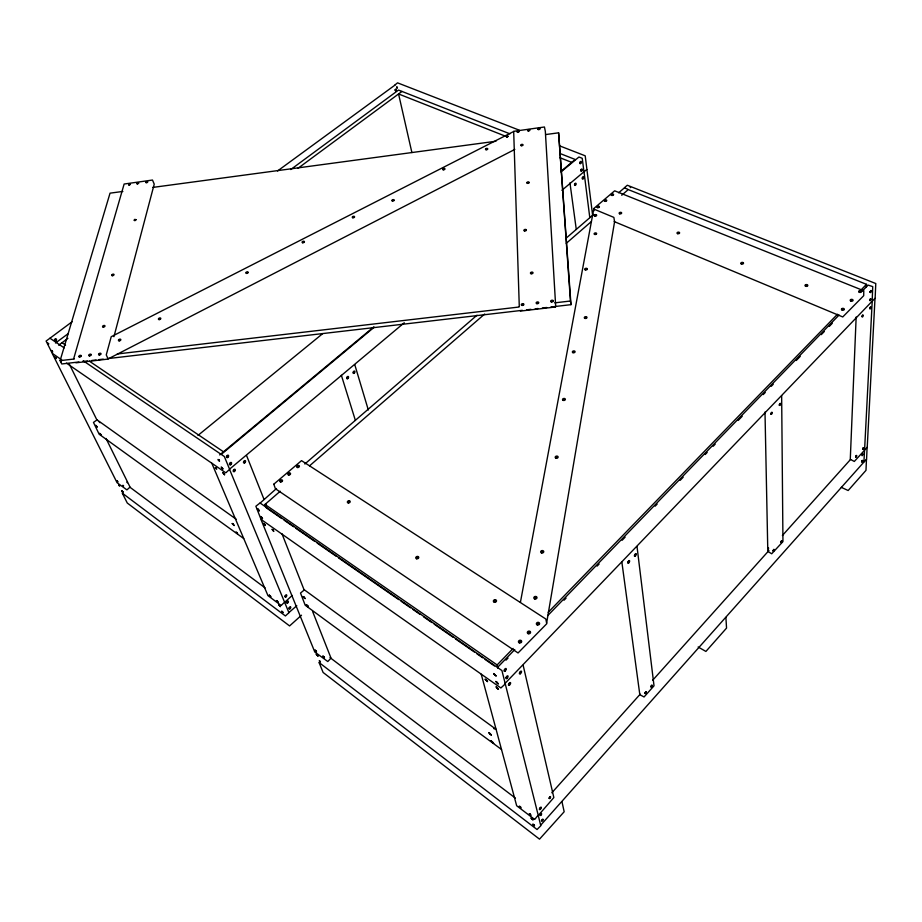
<?xml version="1.0" encoding="UTF-8"?>
<svg xmlns="http://www.w3.org/2000/svg" width="922" height="922" viewBox="0 0 922 922"><rect width="100%" height="100%" fill="white"/><g stroke="black" fill="none" stroke-linecap="round" stroke-linejoin="round"><path stroke-width="1.38" d="M856.158 316.995L850.28 459.329L854.314 461.461L864.571 450.201L872.189 301.701M866.38 286.88L866.496 284.333L628.251 189.598L621.716 195.245M864.502 450.708L863.914 462.072L540.661 825.225M260.119 503.101L276.508 488.499M211.806 463.247L267.956 595.624L280.991 605.385M397.428 88.097L396.875 86.772M520.423 602.273L593.756 209.04L613.879 217.396L614.571 221.822L546.619 623.122M64.194 347.882L49.961 338.224L72.25 321.651M113.936 336.691L154.228 184.146L152.487 180.044L124.136 184.031L73.714 358.6M862.22 454.857L862.347 454.581M78.923 361.966L61.762 363.971L60.103 360.64L110.041 193.159L122.856 191.442M768.499 547.829L768.522 548.959M773.385 550.273L773.961 549.708L773.454 550.123M862.277 454.719C861.286 458.222 864.686 451.411 862.105 454.719M266.009 504.772L265.974 505.475M514.822 149.41L108.439 358.75M864.271 461.726L866.588 459.121L867.095 447.331M534.91 819.22L538.171 815.083L501.925 670.548L260.027 502.986L255.878 506.224L261.053 519.42L500.888 687.973L505.221 683.951M538.655 815.025L553.845 797.553L523.154 665.292M864.882 449.855L867.222 447.239L875.001 298.359M551.829 792.793L640.214 694.162M652.695 680.229L768.948 550.515M782.398 535.509L850.603 459.387M872.558 300.872L875.139 298.186L875.785 283.527L627.317 185.241L624.505 187.639M506.017 660.129L508.022 658.066M564.068 600.199L566.073 598.136M597.099 566.108L599.093 564.034M622.12 540.269L625.116 537.169M655.139 506.178L657.144 504.103M680.159 480.339L683.167 477.239M705.18 454.511L707.186 452.448M713.19 446.248L715.195 444.185M738.211 420.42L742.21 416.283M763.232 394.581L765.237 392.518M771.241 386.318L773.247 384.255M796.262 360.49L800.261 356.353M821.283 334.651L824.28 331.551M829.293 326.388L832.289 323.288M498.007 668.392L497.131 664.935L513.151 648.431M548.187 612.335L837.464 314.241M861.494 289.485L866.496 284.333M497.776 667.148L514.787 649.595M547.818 615.516L839.055 315.036M862.07 291.294L868.075 285.094L872.742 286.615L872.166 301.217L505.072 683.363M261.156 519.904L314.805 652.015L327.794 661.535L331.01 658.112L312.558 611.332M301.506 615.216L289.589 625.934L127.271 503.02L122.476 493.489M296.792 605.719L288.851 612.611M281.394 605.339L284.552 602.135L229.728 469.794M284.944 602.089L292.193 595.462M304.836 464.008L476.997 315.209M566.35 237.98L593.595 214.434M618.65 192.779L624.367 187.892L627.824 189.252M281.729 518.521L266.366 507.872L265.006 504.438L280.23 491.242M309.596 465.794L484.684 314.022M566.258 243.327L591.267 221.649M404.274 322.769L229.532 469.194M561.901 190.324L583.937 171.792L582.22 158.284L578.947 157.005L561.002 171.907M584.352 171.527L586.911 169.383L585.205 155.806L559.562 145.837M219.701 454.949L373.744 326.93M560.83 171.446L575.224 159.483L560.564 153.72M221.499 454.166L374.113 327.287M197.976 435.415L322.55 333.752M58.651 345.197L67.917 338.351M297.956 168.323L401.992 91.439M55.493 343.019L68.24 333.614M290.741 169.544L398.511 90.068L509.924 133.828M277.522 170.985L394.95 85.124M225.925 472.709L229.624 469.31L224.334 456.517L83.176 360.756M243.696 538.529L99.15 434.216L93.479 422.414L97.064 419.867L236.332 519.305M496.117 729.371L304.398 589.861L300.514 593.065L305.194 605.212L501.556 749.494M152.764 187.42L495.955 141.239M545.789 134.543L558.605 132.814L570.983 304.663L550.953 306.991M396.909 87.832L396.909 87.164M60.103 360.64L74.394 358.981M117.29 353.967L518.982 307.026M554.721 302.854L570.453 301.01L558.605 132.814M83.211 361.47L87.509 360.963M91.797 360.467L96.084 359.972M98.954 359.638L103.241 359.131M107.528 358.635L522.348 310.322M526.646 309.827L530.934 309.319M535.221 308.824L538.079 308.49M542.378 307.994L546.665 307.487M75.915 362.819L107.747 359.119M520.388 311.083L555.413 307.003M49.961 338.224L46.1 341.059L52.277 353.368L61.705 359.868M513.704 131.489L111.216 336.714L106.261 354.912L108.024 358.704M117.175 480.915L117.543 481.307M519.386 130.221L397.532 82.842L394.881 85.031M96.211 425.757L97.294 427.209L95.611 425.284L96.418 425.906M505.129 136.064L398.569 93.963L411.88 152.533M559.746 157.65L571.732 162.376M614.167 221.568L842.754 316.949L863.695 295.697L863.787 290.753L614.651 190.819L593.653 208.626L593.929 210.815M323.495 656.522L324.071 657.34L322.7 656.003L324.475 657.847L323.53 656.395M841.302 487.358L848.159 490.516L865.989 470.347L866.473 459.202M529.896 814.091L530.438 814.575M531.844 818.448L532.57 819.416L530.922 817.964L533.043 820.015L531.833 818.24M533.55 824.533L534.184 825.155M698.138 647.002L705.906 651.439L726.548 628.089L725.891 617.406M99.15 421.942L100.025 422.702M303.937 597.133L304.629 598.067L302.958 596.499L305.136 598.655L304.018 597.007M282.236 611.54L282.777 612.185M62.028 342.707L65.589 345.105M89.33 361.147L223.493 451.803M317.133 654.804L317.56 655.542L317.295 654.816M66.43 363.118L225.602 472.698M265.006 504.438L497.131 664.935M530.035 814.184C526.796 812.432 533.677 818.079 529.896 813.884M284.103 520.158L293.553 526.704M295.916 528.341L314.828 541.445M317.191 543.093L336.104 556.197M338.466 557.833L398.742 599.6M401.105 601.236L410.555 607.794M412.918 609.43L420.006 614.34M423.555 616.795L431.83 622.534M434.193 624.171L453.105 637.275M455.468 638.911L474.381 652.015M476.743 653.652L482.644 657.755M485.007 659.391L494.469 665.938M129.898 487.196L265.052 587.856M122.315 493.155L285.417 615.954L288.932 612.715L284.691 602.481M330.007 657.593L515.375 798.072M534.426 819.266L516.666 805.747L481.226 674.189M319.07 662.526L537.053 829.512L540.788 825.789L538.252 815.417M218.71 459.859L219.217 460.735L218.952 460.113M223.7 473.309L224.127 473.816M215.944 467.961L216.278 468.341M61.382 361.366L60.84 361.136L61.244 362.092M272.912 529.954L273.408 530.83L272.013 529.251L273.811 531.429L273.062 529.896M236.747 532.49L237.242 533.308L237.012 532.743M100.452 434.032L100.775 434.377M279.631 605.374L280.011 605.835M520.262 806.762L519.674 806.519L520.527 807.038M117.267 480.996C115.112 479.405 119.572 484.108 117.325 480.927M119.122 485.168C117.912 484.292 120.863 487.945 119.18 485.099M493.685 728.345L494.342 728.991M233.324 524.33L232.782 523.973L233.566 524.595M236.885 532.616C233.6 530.046 239.536 536.281 236.931 532.478M307.591 605.57L306.254 604.797L308.421 606.953L306.853 605.293L307.925 606.353L307.648 605.823M218.837 459.974C215.817 457.692 221.464 463.801 218.837 459.767M222.202 467.777L221.176 467.097L222.974 469.102L221.729 467.489L222.582 468.526L222.317 467.903M216.059 468.076C213.12 465.841 218.652 471.822 216.059 467.869M261.71 517.277C260.142 516.216 262.839 519.19 261.836 517.403M52.093 350.948C49.638 348.862 54.283 354.371 52.231 350.959M520.538 806.842C516.585 804.157 523.051 810.415 520.4 806.9M277.464 601.248L277.568 601.363M282.455 611.735C279.746 609.396 284.322 614.744 282.651 611.966M319.865 661.143C317.756 659.414 321.79 663.759 319.98 661.258M126.81 482.137L127.374 482.759M122.153 491.069L122.856 491.91M534.357 825.121C530.092 821.64 536.131 828.29 534.092 825.017M52.197 351.063L52.3 351.19M55.793 357.771C52.9 354.82 57.106 360.686 55.746 357.874M55.562 357.632L55.816 357.99M316.165 650.932L314.967 650.022L316.58 651.958L315.393 650.483L316.119 651.036M123.444 485.571C121.877 484.603 123.974 486.516 123.606 485.94M122.522 491.472L121.623 490.792L122.684 491.829M122.119 491.783L123.029 492.463L122.626 491.737M48.589 343.71C46.676 341.532 48.198 344.701 48.762 343.964M270.607 596.165L269.708 595.543L270.469 596.165M52.416 353.829L117.082 482.725L126.913 489.882L130.048 487.093L106.03 438.469M69.392 364.248L97.19 420.547M319.208 662.86L323.103 672.461L539.52 839.158L564.172 811.752L562.005 801.852M246.6 455.618L264.049 499.47M281.982 533.792L304.122 589.942M341.37 375.289L355.408 420.478M354.774 364.686L368.327 409.99M781.649 395.676L782.951 541.594L771.691 553.776L767.807 551.368L764.995 412.065M586.922 169.59L592.604 215.137M637.01 546.481L654.021 685.818L644.052 696.974L639.822 694.669L621.808 561.636M584.029 172.034L589.792 217.569M570.453 301.01L570.983 304.663M569.957 182.856L576.285 229.497M555.712 306.761L545.34 131.397L544.441 126.994L513.681 131.316L519.282 306.519M630.152 187.201A1.21 0.738 49.1 0 1 630.602 187.615M265.997 506.247A1.441 0.887 -54.9 0 1 266.112 504.057M119.065 340.137L120.252 339.849L119.065 340.137M534.633 597.756C536.062 600.038 536.604 595.6 534.633 597.756M628.159 562.236L629 561.221L628.159 562.236M634.82 555.251L635.661 554.249L634.82 555.251M257.33 508.714L259.22 510.811L257.33 508.714M644.847 693.425C646.898 694.623 646.472 688.93 644.847 693.425M645.216 693.033L646.022 692.122L645.216 693.033M257.883 509.175L258.817 510.212L257.918 509.128M260.626 516.539L262.493 518.637L260.626 516.539M621.013 213.063L619.791 213.247L621.013 213.063M650.782 686.786C652.811 687.996 652.419 682.303 650.782 686.786M651.151 686.394L651.946 685.495L651.151 686.394M263.565 523.442L265.432 525.528L263.634 523.362M264.107 523.903L265.029 524.929L264.107 523.903M612.934 194.669L611.735 194.853L612.934 194.669M606.123 200.558L604.913 200.742L606.123 200.558M226.973 456.505C227.999 458.119 228.218 454.269 226.973 456.505M269.247 595.151L270.861 596.949L269.305 595.093M229.97 463.766C230.973 465.368 231.226 461.553 229.97 463.766M597.571 206.977L598.781 206.885L597.571 206.977M233.692 470.577C234.695 472.168 234.926 468.33 233.692 470.577M243.973 461.922C244.952 463.501 245.217 459.709 243.973 461.922M276.508 600.579L278.19 602.331L276.508 600.579M278.79 604.809L280.472 606.572L278.79 604.809M285.359 596.119L286.189 595.474L285.359 596.119M286.973 602.25L287.802 601.617L286.973 602.25M538.782 623.618C537.284 626.107 536.811 621.566 538.782 623.618M147.681 181.922C145.826 184.769 144.881 180.458 147.681 181.922M289.37 608.059L290.2 607.425L289.37 608.059M146.125 182.349L147.163 182.13L146.125 182.349M529.747 632.388C528.237 634.889 527.787 630.314 529.747 632.388M135.488 219.885L134.439 220.277L135.488 219.885M138.139 183.271L137.09 183.582L138.139 183.271M136.03 219.678C134.105 222.675 133.137 218.099 136.03 219.678M138.657 183.075C136.79 185.91 135.868 181.611 138.657 183.075M520.872 641.539C519.34 644.063 518.902 639.453 520.872 641.539M273.811 484.188L275.401 488.729L518.049 652.96L546.746 623.745L545.824 619.019L301.529 460.643L273.811 484.188M129.898 184.388L128.861 184.688L129.898 184.388M130.417 184.181C128.55 187.028 127.639 182.717 130.417 184.181M347.11 377.686C347.905 379.311 348.297 375.565 347.11 377.686M353.495 372.304C354.255 373.917 354.716 370.206 353.495 372.304M770.769 413.909C772.371 416.087 772.648 409.034 770.769 413.909M771.103 413.586L771.783 412.653L771.103 413.586M112.311 275.033L113.441 274.791L112.311 275.033M395.123 89.964C396.206 93.26 397.198 86.53 395.123 89.964M395.457 89.941C395.918 91.578 396.587 88.247 395.457 89.941M495.736 600.937C494.238 603.334 493.858 598.966 495.736 600.937M779.24 405.046C780.807 407.236 781.118 400.183 779.24 405.046M779.574 404.723L780.312 403.836L779.574 404.723M103.218 326.411L104.382 326.169L103.218 326.411M99.23 354.209L100.417 353.956L99.23 354.209M772.982 550.883C774.492 552.405 774.63 546.596 772.982 550.883M780.634 542.332C782.11 543.865 782.271 538.056 780.634 542.332M780.934 541.998L781.602 541.156L780.934 541.998M89.422 355.131L90.621 354.878L89.422 355.131M232.183 523.546L234.2 525.552L232.263 523.489M507.596 136.468L506.501 136.733L507.596 136.468M508.16 136.318C506.005 139.095 505.337 134.382 508.16 136.318M80.652 356.053L79.453 356.411L80.652 356.053M487.208 149.03L486.113 149.295L487.208 149.03M316.246 654.194L317.998 656.026L316.246 654.194M861.909 316.546C863.119 318.92 863.787 311.855 861.909 316.546M862.208 316.269L862.831 315.405L862.208 316.269M870.011 292.09C871.198 294.556 871.924 287.353 870.011 292.09M870.299 291.825L870.99 290.995L870.299 291.825M869.607 300.226C870.794 302.647 871.509 295.513 869.607 300.226M869.895 299.95L870.575 299.131L869.895 299.95M869.607 308.49C870.794 310.875 871.497 303.822 869.607 308.49M869.907 308.225L870.587 307.406L869.907 308.225M552.681 301.079L551.379 301.24L552.681 301.079M855.593 456.863C856.769 458.58 857.241 452.702 855.593 456.863M855.858 456.574L856.48 455.779L855.858 456.574M416.56 557.603C417.643 559.792 418.611 555.655 416.56 557.603M862.612 449.014C863.764 450.743 864.237 444.957 862.612 449.014M862.877 448.726L863.488 447.954L862.877 448.726M861.597 461.784C862.75 463.466 863.234 457.692 861.597 461.784M861.863 461.496L862.427 460.7L861.897 461.369M538.102 302.796L536.811 302.946L538.102 302.796M443.286 169.152L444.404 169.06L443.332 169.06M531.13 272.958L532.374 272.912L531.13 272.958M574.913 184.342C575.34 185.967 576.066 182.418 574.913 184.342M580.099 162.583C580.468 164.277 581.263 160.739 580.099 162.583M523.235 304.525L521.944 304.686L523.235 304.525M581.067 170.144C581.425 171.838 582.255 168.277 581.067 170.144M504.565 670.121L505.567 669.222L504.565 670.121M582.554 177.911C582.923 179.571 583.661 176.079 582.554 177.911M506.385 677.474L507.388 676.575L506.385 677.474M508.967 684.17L509.958 683.283L508.967 684.17M525.736 230.166L524.537 230.419L525.736 230.166M519.904 672.749L520.803 671.815L519.904 672.749M538.356 128.93L539.474 128.861L538.356 128.93M527.442 182.671L528.606 182.625L527.442 182.671M529.32 130.244L528.191 130.394L529.32 130.244M522.463 145.019L521.345 145.261L522.463 145.019M518.487 131.708L517.369 131.858L518.487 131.708M519.063 131.581C516.758 134.301 516.366 129.553 519.063 131.581M539.854 808.629L540.718 807.764L539.854 808.629M540.108 815.106C541.629 817.272 542.493 810.38 540.108 815.106M540.499 814.783L541.398 813.999L540.499 814.783M541.514 820.753C543.023 822.873 543.888 816.039 541.514 820.753M541.906 820.43L542.793 819.646L541.906 820.43M549.086 798.198C550.572 800.411 551.483 793.462 549.086 798.198M549.477 797.887L550.261 797L549.477 797.887M392.495 200.374L393.625 200.281L392.495 200.374M348.113 501.845C349.092 503.838 350.083 500.058 348.113 501.845M54.94 339.826C55.458 341.774 56.519 338.132 54.94 339.826M352.872 217.073L354.002 216.981L352.872 217.073M298.728 466.428L297.391 466.751L298.728 466.428M288.551 473.954C289.439 475.856 290.499 472.202 288.551 473.954M281.844 480.835L280.495 481.157L281.844 480.835M303.845 241.944L302.704 242.221L303.845 241.944M860.825 291.594L859.396 291.559L860.825 291.594M852.343 300.342L850.937 300.422L852.343 300.342M842.201 309.193L843.595 309.354L842.201 309.193M247.615 272.566L246.462 272.854L247.615 272.566M807.096 285.543L805.701 285.509L807.096 285.543M542.977 551.852C541.064 553.915 541.571 549.696 542.977 551.852M556.001 457.058C556.692 459.202 558.236 455.56 556.001 457.058M742.832 263.312L741.507 263.404L742.832 263.312M159.08 318.793L160.221 318.724L159.08 318.793M563.307 399.387L564.644 399.526L563.307 399.387M573.104 351.766L574.394 351.893L573.104 351.766M585.032 317.514L586.311 317.617L585.032 317.514M585.447 269.074L586.669 269.166L585.447 269.074M596.004 233.739L594.759 233.877L596.004 233.739M594.84 215.368L596.027 215.437L594.84 215.368M677.728 232.886L678.961 233.001L677.728 232.886M485.203 679.237L487.496 681.577L485.203 679.237M485.836 679.779L486.966 680.932L485.836 679.779M493.685 673.579L496.024 675.964L493.685 673.579M494.33 674.12L495.483 675.296L494.33 674.12M495.886 681.485L498.203 683.859L495.886 681.485M496.532 682.026L497.673 683.202L496.601 682.003M496.128 686.936L498.433 689.287L496.128 686.936M496.762 687.466L497.903 688.642L496.762 687.466M222.847 472.652L224.576 474.738L222.847 472.652M99.645 433.398L101.316 435.322L99.749 433.398M488.798 732.621L491.322 735.122L488.798 732.621M489.49 733.197L490.735 734.431L489.57 733.197M491.08 740.862L493.593 743.339L491.08 740.862M491.772 741.426L493.005 742.648L491.852 741.426M347.64 378.677A1.291 0.795 -59.8 0 0 348.412 376.637A1.291 0.795 -59.8 0 0 346.776 377.513A1.291 0.795 -59.8 0 0 347.64 378.677M354.267 373.133A1.279 0.795 -60.1 0 0 354.636 371.117A1.279 0.795 -60.1 0 0 353.08 372.43A1.279 0.795 -60.1 0 0 354.267 373.133M285.912 596.903A1.245 0.715 -53.7 0 0 286.627 595.013A1.245 0.715 -53.7 0 0 285.013 596.038A1.245 0.715 -53.7 0 0 285.912 596.903M244.618 462.89A1.36 0.864 -55.3 0 0 245.39 460.781A1.36 0.864 -55.3 0 0 243.581 461.772A1.36 0.864 -55.3 0 0 244.618 462.89M234.338 471.545A1.36 0.876 -54.8 0 0 235.122 469.425A1.36 0.876 -54.8 0 0 233.289 470.427A1.36 0.876 -54.8 0 0 234.338 471.545M575.42 185.253A1.176 0.645 -67.2 0 0 575.881 183.328A1.176 0.645 -67.2 0 0 574.602 184.4A1.176 0.645 -67.2 0 0 575.42 185.253M583.061 178.81A1.176 0.645 -67.4 0 0 583.522 176.886A1.176 0.645 -67.4 0 0 582.243 177.958A1.176 0.645 -67.4 0 0 583.061 178.81M287.526 603.034A1.245 0.715 -53.7 0 0 288.24 601.156A1.245 0.715 -53.7 0 0 286.627 602.181A1.245 0.715 -53.7 0 0 287.526 603.034M289.911 608.831A1.233 0.703 -53.7 0 0 290.626 606.964A1.233 0.703 -53.7 0 0 289.024 607.99A1.233 0.703 -53.7 0 0 289.911 608.831M580.618 163.517A1.187 0.657 -67.8 0 0 581.079 161.557A1.187 0.657 -67.8 0 0 579.8 162.641A1.187 0.657 -67.8 0 0 580.618 163.517M581.586 171.066A1.187 0.645 -67.6 0 0 582.047 169.129A1.187 0.645 -67.6 0 0 580.768 170.201A1.187 0.645 -67.6 0 0 581.586 171.066M227.642 457.496A1.371 0.899 -55 0 0 228.425 455.353A1.371 0.899 -55 0 0 226.57 456.355A1.371 0.899 -55 0 0 227.642 457.496M230.627 464.746A1.371 0.887 -54.9 0 0 231.41 462.613A1.371 0.887 -54.9 0 0 229.566 463.616A1.371 0.887 -54.9 0 0 230.627 464.746M55.62 340.944A1.222 0.934 -52.2 0 0 56.277 339.008A1.222 0.934 -52.2 0 0 54.467 339.792A1.222 0.934 -52.2 0 0 55.62 340.944M551.414 301.943A1.325 0.876 -9.4 0 0 553.338 300.952A1.325 0.876 -9.4 0 0 551.321 300.422A1.325 0.876 -9.4 0 0 551.414 301.943M538.356 129.553A1.153 0.668 -10 0 0 540.038 128.734A1.153 0.668 -10 0 0 538.298 128.4A1.153 0.668 -10 0 0 538.356 129.553M79.488 357.056A1.279 0.784 -23.7 0 0 81.24 355.823A1.279 0.784 -23.7 0 0 79.373 355.662A1.279 0.784 -23.7 0 0 79.488 357.056M528.202 130.924A1.153 0.657 -10.2 0 0 529.885 130.117A1.153 0.657 -10.2 0 0 528.156 129.772A1.153 0.657 -10.2 0 0 528.202 130.924M536.823 303.649A1.325 0.876 -9.9 0 0 538.759 302.658A1.325 0.876 -9.9 0 0 536.754 302.139A1.325 0.876 -9.9 0 0 536.823 303.649M521.333 145.711A1.164 0.68 -10.4 0 0 523.028 144.892A1.164 0.68 -10.4 0 0 521.287 144.535A1.164 0.68 -10.4 0 0 521.333 145.711M527.43 183.351A1.199 0.726 -10.2 0 0 529.193 182.487A1.199 0.726 -10.2 0 0 527.384 182.095A1.199 0.726 -10.2 0 0 527.43 183.351M524.526 230.949A1.245 0.784 -10.3 0 0 526.358 230.039A1.245 0.784 -10.3 0 0 524.48 229.59A1.245 0.784 -10.3 0 0 524.526 230.949M531.13 273.742A1.291 0.83 -10.1 0 0 533.02 272.785A1.291 0.83 -10.1 0 0 531.06 272.29A1.291 0.83 -10.1 0 0 531.13 273.742M112.357 275.701A1.199 0.703 -21.5 0 0 113.994 274.583A1.199 0.703 -21.5 0 0 112.207 274.468A1.199 0.703 -21.5 0 0 112.357 275.701M103.252 327.137A1.256 0.749 -22.6 0 0 104.97 325.939A1.256 0.749 -22.6 0 0 103.114 325.8A1.256 0.749 -22.6 0 0 103.252 327.137M119.18 340.863A1.268 0.772 -22.6 0 0 120.828 339.607A1.268 0.772 -22.6 0 0 118.903 339.538A1.268 0.772 -22.6 0 0 119.18 340.863M159.183 319.611A1.256 0.761 -21.3 0 0 160.797 318.378A1.256 0.761 -21.3 0 0 158.861 318.32A1.256 0.761 -21.3 0 0 159.183 319.611M246.635 273.419A1.222 0.749 -18.5 0 0 248.168 272.232A1.222 0.749 -18.5 0 0 246.232 272.197A1.222 0.749 -18.5 0 0 246.635 273.419M302.635 242.74A1.199 0.726 -16.6 0 0 304.421 241.806A1.199 0.726 -16.6 0 0 302.704 241.437A1.199 0.726 -16.6 0 0 302.635 242.74M352.826 217.753A1.187 0.715 -15.1 0 0 354.578 216.843A1.187 0.715 -15.1 0 0 352.849 216.486A1.187 0.715 -15.1 0 0 352.826 217.753M392.472 201.054A1.176 0.703 -13.9 0 0 394.19 200.143A1.176 0.703 -13.9 0 0 392.449 199.809A1.176 0.703 -13.9 0 0 392.472 201.054M443.286 169.798A1.164 0.68 -12.5 0 0 444.969 168.91A1.164 0.68 -12.5 0 0 443.217 168.599A1.164 0.68 -12.5 0 0 443.286 169.798M486.125 149.744A1.153 0.668 -11.3 0 0 487.773 148.88A1.153 0.668 -11.3 0 0 486.009 148.592A1.153 0.668 -11.3 0 0 486.125 149.744M521.956 305.389A1.314 0.876 -10.4 0 0 523.892 304.398A1.314 0.876 -10.4 0 0 521.91 303.868A1.314 0.876 -10.4 0 0 521.956 305.389M89.457 355.892A1.279 0.784 -23.5 0 0 91.209 354.659A1.279 0.784 -23.5 0 0 89.319 354.497A1.279 0.784 -23.5 0 0 89.457 355.892M99.265 354.97A1.279 0.784 -23.3 0 0 101.017 353.725A1.279 0.784 -23.3 0 0 99.127 353.575A1.279 0.784 -23.3 0 0 99.265 354.97M628.55 563.077A1.533 0.657 -59.9 0 0 629.565 560.714A1.533 0.657 -59.9 0 0 627.928 561.959A1.533 0.657 -59.9 0 0 628.55 563.077M635.223 556.104A1.521 0.657 -60.1 0 0 636.226 553.753A1.521 0.657 -60.1 0 0 634.601 554.975A1.521 0.657 -60.1 0 0 635.223 556.104M540.28 809.355A1.475 0.576 -56.1 0 0 541.214 807.211A1.475 0.576 -56.1 0 0 539.566 808.629A1.475 0.576 -56.1 0 0 540.28 809.355M520.4 673.705A1.625 0.726 -57.1 0 0 521.426 671.251A1.625 0.726 -57.1 0 0 519.57 672.68A1.625 0.726 -57.1 0 0 520.4 673.705M509.474 685.115A1.637 0.738 -56.8 0 0 510.5 682.66A1.637 0.738 -56.8 0 0 508.633 684.112A1.637 0.738 -56.8 0 0 509.474 685.115M505.083 671.089A1.66 0.749 -56.9 0 0 506.12 668.6A1.66 0.749 -56.9 0 0 504.219 670.052A1.66 0.749 -56.9 0 0 505.083 671.089M506.904 678.431A1.648 0.738 -56.9 0 0 507.941 675.953A1.648 0.738 -56.9 0 0 506.051 677.405A1.648 0.738 -56.9 0 0 506.904 678.431M280.726 481.952A1.429 1.014 -21.2 0 0 282.501 480.42A1.429 1.014 -21.2 0 0 280.219 480.27A1.429 1.014 -21.2 0 0 280.726 481.952M859.35 292.309A1.441 0.922 0.5 0 0 861.551 291.559A1.441 0.922 0.5 0 0 859.431 290.707A1.441 0.922 0.5 0 0 859.35 292.309M611.563 195.372A1.233 0.749 -7.8 0 0 613.545 194.726A1.233 0.749 -7.8 0 0 611.874 194.046A1.233 0.749 -7.8 0 0 611.563 195.372M519.351 642.865A1.637 1.36 -11.9 0 0 521.679 641.389A1.637 1.36 -11.9 0 0 519.155 640.513A1.637 1.36 -11.9 0 0 519.351 642.865M604.74 201.261A1.245 0.761 -8 0 0 606.722 200.604A1.245 0.761 -8 0 0 605.062 199.924A1.245 0.761 -8 0 0 604.74 201.261M850.868 301.056A1.452 0.934 0.4 0 0 853.081 300.307A1.452 0.934 0.4 0 0 850.96 299.443A1.452 0.934 0.4 0 0 850.868 301.056M619.619 213.789A1.256 0.772 -7.5 0 0 621.635 213.12A1.256 0.772 -7.5 0 0 619.93 212.417A1.256 0.772 -7.5 0 0 619.619 213.789M677.543 233.646A1.302 0.818 -5.6 0 0 679.606 232.966A1.302 0.818 -5.6 0 0 677.797 232.229A1.302 0.818 -5.6 0 0 677.543 233.646M741.392 263.992A1.36 0.864 -3.4 0 0 743.512 263.277A1.36 0.864 -3.4 0 0 741.588 262.482A1.36 0.864 -3.4 0 0 741.392 263.992M805.632 286.246A1.406 0.91 -1.2 0 0 807.81 285.509A1.406 0.91 -1.2 0 0 805.759 284.668A1.406 0.91 -1.2 0 0 805.632 286.246M348.389 502.963A1.452 1.072 -19.1 0 0 350.153 501.384A1.452 1.072 -19.1 0 0 347.79 501.199A1.452 1.072 -19.1 0 0 348.389 502.963M416.537 558.755A1.521 1.187 -17.1 0 0 418.761 557.43A1.521 1.187 -17.1 0 0 416.49 556.681A1.521 1.187 -17.1 0 0 416.537 558.755M494.25 602.193A1.59 1.279 -13.2 0 0 496.52 600.787A1.59 1.279 -13.2 0 0 494.088 599.968A1.59 1.279 -13.2 0 0 494.25 602.193M534.795 598.977A1.59 1.291 -10.4 0 0 536.973 597.468A1.59 1.291 -10.4 0 0 534.437 596.764A1.59 1.291 -10.4 0 0 534.795 598.977M541.617 552.958A1.556 1.222 -9.8 0 0 543.738 551.517A1.556 1.222 -9.8 0 0 541.26 550.872A1.556 1.222 -9.8 0 0 541.617 552.958M555.782 458.096A1.464 1.083 -9 0 0 558.11 457.197A1.464 1.083 -9 0 0 556.093 456.194A1.464 1.083 -9 0 0 555.782 458.096M563.112 400.344A1.418 1.003 -8.8 0 0 565.347 399.48A1.418 1.003 -8.8 0 0 563.388 398.581A1.418 1.003 -8.8 0 0 563.112 400.344M572.908 352.665A1.371 0.945 -8.5 0 0 575.074 351.847A1.371 0.945 -8.5 0 0 573.173 351.017A1.371 0.945 -8.5 0 0 572.908 352.665M584.859 318.367A1.348 0.899 -8.1 0 0 586.98 317.571A1.348 0.899 -8.1 0 0 585.101 316.788A1.348 0.899 -8.1 0 0 584.859 318.367M585.274 269.869A1.302 0.841 -8.3 0 0 587.314 269.109A1.302 0.841 -8.3 0 0 585.505 268.406A1.302 0.841 -8.3 0 0 585.274 269.869M594.632 234.419A1.268 0.795 -8.1 0 0 596.626 233.681A1.268 0.795 -8.1 0 0 594.851 233.024A1.268 0.795 -8.1 0 0 594.632 234.419M594.678 216.094A1.256 0.772 -8.2 0 0 596.649 215.368A1.256 0.772 -8.2 0 0 594.897 214.734A1.256 0.772 -8.2 0 0 594.678 216.094M597.398 207.6A1.245 0.761 -8.2 0 0 599.392 206.943A1.245 0.761 -8.2 0 0 597.721 206.251A1.245 0.761 -8.2 0 0 597.398 207.6M842.109 310.08A1.452 0.945 0.3 0 0 844.333 309.331A1.452 0.945 0.3 0 0 842.212 308.444A1.452 0.945 0.3 0 0 842.109 310.08M528.237 633.702A1.625 1.348 -11.1 0 0 530.553 632.238A1.625 1.348 -11.1 0 0 528.029 631.374A1.625 1.348 -11.1 0 0 528.237 633.702M537.284 624.92A1.625 1.337 -10.4 0 0 539.589 623.468A1.625 1.337 -10.4 0 0 537.065 622.615A1.625 1.337 -10.4 0 0 537.284 624.92M288.759 475.014A1.418 1.014 -20.8 0 0 290.522 473.493A1.418 1.014 -20.8 0 0 288.252 473.343A1.418 1.014 -20.8 0 0 288.759 475.014M297.622 467.535A1.418 1.003 -20.3 0 0 299.373 466.025A1.418 1.003 -20.3 0 0 297.103 465.875A1.418 1.003 -20.3 0 0 297.622 467.535"/></g></svg>
